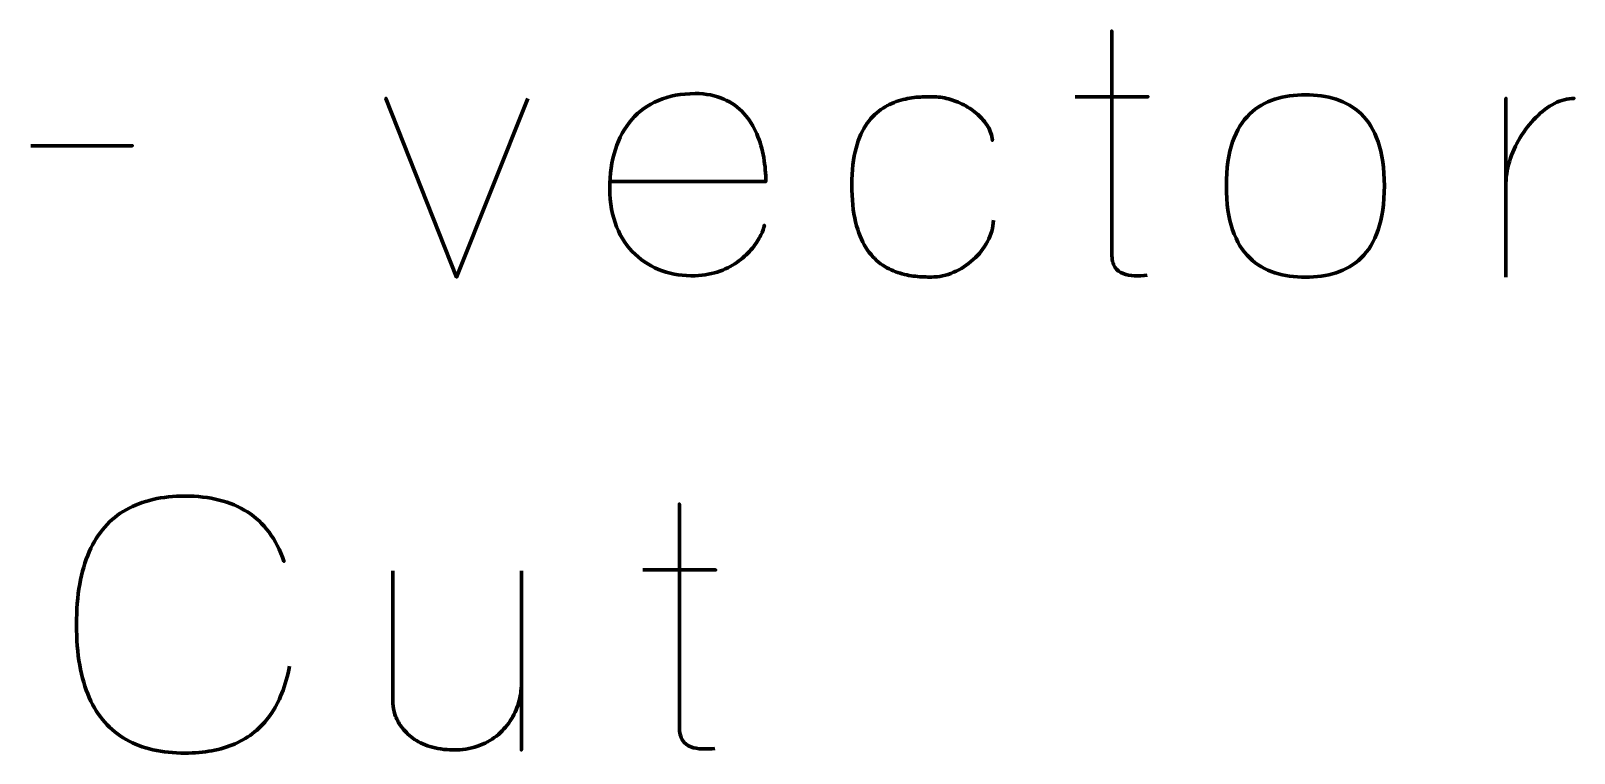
# Model space of a CAD drawing. Header units: centimetres. Extents: x -211 to 242, y -245 to 228.
# Drawn here: x 125.5 to 148.96, y 173.71 to 184.69 of the extents above; entities that cross this region are included whole.
import ezdxf

# ---------------------------------------------------------------- set-up
doc = ezdxf.new("R2010")
doc.units = ezdxf.units.CM
doc.header["$MEASUREMENT"] = 0
doc.layers.add('Layer 1', color=7, linetype='Continuous')

msp = doc.modelspace()

# ---------------------------------------------------------------- linework, layer by layer
at = {"layer": 'Layer 1', "color": 30, "lineweight": 211}
for points, knots in [([(142.47093, 180.97231), (142.40566, 180.96702), (142.3404, 180.96525), (142.2769, 180.96702), (142.2769, 180.96702), (142.2134, 180.96878), (142.15607, 180.97848), (142.10404, 180.99788), (142.10404, 180.99788), (142.052, 181.01641), (142.01055, 181.04992), (141.9788, 181.09754), (141.9788, 181.09754), (141.94793, 181.14517), (141.93206, 181.21308), (141.93118, 181.30039), (141.93118, 181.30039), (141.93118, 181.34184), (141.93118, 181.4124), (141.93118, 181.51118), (141.93118, 181.51118), (141.93118, 181.61084), (141.93118, 181.73078), (141.93118, 181.87277), (141.93118, 181.87277), (141.93118, 182.01477), (141.93118, 182.16999), (141.93118, 182.33844), (141.93118, 182.33844), (141.93118, 182.50689), (141.93118, 182.68064), (141.93118, 182.86055), (141.93118, 182.86055), (141.93118, 183.04047), (141.93118, 183.21774), (141.93118, 183.39325), (141.93118, 183.39325), (141.93118, 183.56875), (141.93118, 183.73368), (141.93118, 183.8889), (141.93118, 183.8889), (141.93118, 184.04412), (141.93118, 184.18171), (141.93118, 184.30077), (141.93118, 184.30077), (141.93118, 184.42071), (141.93118, 184.5142), (141.93118, 184.58299), (141.93118, 184.58299), (141.93118, 184.6509), (141.93118, 184.68618), (141.93118, 184.68706), (141.93118, 184.68706), (141.93118, 184.68618), (141.93118, 184.6509), (141.93118, 184.58299), (141.93118, 184.58299), (141.93118, 184.5142), (141.93118, 184.42071), (141.93118, 184.30077), (141.93118, 184.30077), (141.93118, 184.18171), (141.93118, 184.04412), (141.93118, 183.8889), (141.93118, 183.8889), (141.93118, 183.73368), (141.93118, 183.56875), (141.93118, 183.39325), (141.93118, 183.39325), (141.93118, 183.21774), (141.93118, 183.04047), (141.93118, 182.86055), (141.93118, 182.86055), (141.93118, 182.68064), (141.93118, 182.50689), (141.93118, 182.33844), (141.93118, 182.33844), (141.93118, 182.16999), (141.93118, 182.01477), (141.93118, 181.87277), (141.93118, 181.87277), (141.93118, 181.73078), (141.93118, 181.61084), (141.93118, 181.51118), (141.93118, 181.51118), (141.93118, 181.4124), (141.93118, 181.34184), (141.93118, 181.30039), (141.93118, 181.30039), (141.93206, 181.21308), (141.94793, 181.14517), (141.9788, 181.09754), (141.9788, 181.09754), (142.01055, 181.04992), (142.052, 181.01641), (142.10404, 180.99788), (142.10404, 180.99788), (142.15607, 180.97848), (142.2134, 180.96878), (142.2769, 180.96702), (142.2769, 180.96702), (142.3404, 180.96525), (142.40566, 180.96702), (142.47093, 180.97231)], [0, 0, 0, 0, 0.03846154, 0.03846154, 0.03846154, 0.03846154, 0.07692308, 0.07692308, 0.07692308, 0.07692308, 0.11538462, 0.11538462, 0.11538462, 0.11538462, 0.15384615, 0.15384615, 0.15384615, 0.15384615, 0.19230769, 0.19230769, 0.19230769, 0.19230769, 0.23076923, 0.23076923, 0.23076923, 0.23076923, 0.26923077, 0.26923077, 0.26923077, 0.26923077, 0.30769231, 0.30769231, 0.30769231, 0.30769231, 0.34615385, 0.34615385, 0.34615385, 0.34615385, 0.38461538, 0.38461538, 0.38461538, 0.38461538, 0.42307692, 0.42307692, 0.42307692, 0.42307692, 0.46153846, 0.46153846, 0.46153846, 0.46153846, 0.5, 0.5, 0.5, 0.5, 0.53846154, 0.53846154, 0.53846154, 0.53846154, 0.57692308, 0.57692308, 0.57692308, 0.57692308, 0.61538462, 0.61538462, 0.61538462, 0.61538462, 0.65384615, 0.65384615, 0.65384615, 0.65384615, 0.69230769, 0.69230769, 0.69230769, 0.69230769, 0.73076923, 0.73076923, 0.73076923, 0.73076923, 0.76923077, 0.76923077, 0.76923077, 0.76923077, 0.80769231, 0.80769231, 0.80769231, 0.80769231, 0.84615385, 0.84615385, 0.84615385, 0.84615385, 0.88461538, 0.88461538, 0.88461538, 0.88461538, 0.92307692, 0.92307692, 0.92307692, 0.92307692, 0.96153846, 0.96153846, 0.96153846, 0.96153846, 1, 1, 1, 1]), ([(134.30588, 182.39577), (134.30588, 182.39577), (136.67126, 182.39577), (136.67126, 182.39577), (136.67126, 182.39577), (136.67214, 182.51483), (136.66156, 182.63566), (136.64039, 182.76089), (136.64039, 182.76089), (136.61922, 182.88525), (136.58395, 183.00519), (136.53544, 183.12073), (136.53544, 183.12073), (136.48693, 183.23626), (136.42079, 183.34033), (136.33877, 183.43205), (136.33877, 183.43205), (136.25586, 183.52466), (136.15356, 183.59786), (136.03185, 183.65166), (136.03185, 183.65166), (135.91014, 183.70546), (135.76462, 183.73368), (135.59705, 183.73456), (135.59705, 183.73456), (135.38803, 183.73368), (135.20282, 183.69928), (135.04142, 183.63137), (135.04142, 183.63137), (134.88091, 183.56346), (134.74509, 183.46645), (134.63573, 183.33945), (134.63573, 183.33945), (134.52549, 183.21333), (134.4417, 183.06075), (134.38526, 182.88437), (134.38526, 182.88437), (134.32881, 182.70709), (134.30059, 182.50866), (134.30059, 182.28993), (134.30059, 182.28993), (134.30147, 182.07033), (134.33675, 181.8763), (134.40378, 181.70961), (134.40378, 181.70961), (134.47169, 181.54293), (134.56517, 181.4027), (134.68512, 181.29157), (134.68512, 181.29157), (134.80418, 181.17957), (134.94176, 181.09578), (135.09787, 181.0411), (135.09787, 181.0411), (135.25309, 180.98642), (135.41978, 180.96173), (135.59705, 180.96702), (135.59705, 180.96702), (135.73904, 180.97231), (135.86516, 180.99524), (135.9754, 181.03581), (135.9754, 181.03581), (136.08565, 181.07726), (136.18178, 181.12841), (136.2638, 181.19015), (136.2638, 181.19015), (136.34494, 181.25188), (136.41285, 181.31715), (136.46753, 181.38594), (136.46753, 181.38594), (136.52221, 181.45473), (136.56454, 181.52), (136.59453, 181.58173), (136.59453, 181.58173), (136.62452, 181.64259), (136.64304, 181.69374), (136.65009, 181.73431), (136.65009, 181.73431), (136.64304, 181.69374), (136.62452, 181.64259), (136.59453, 181.58173), (136.59453, 181.58173), (136.56454, 181.52), (136.52221, 181.45473), (136.46753, 181.38594), (136.46753, 181.38594), (136.41285, 181.31715), (136.34494, 181.25188), (136.2638, 181.19015), (136.2638, 181.19015), (136.18178, 181.12841), (136.08565, 181.07726), (135.9754, 181.03581), (135.9754, 181.03581), (135.86516, 180.99524), (135.73904, 180.97231), (135.59705, 180.96702), (135.59705, 180.96702), (135.41978, 180.96173), (135.25309, 180.98642), (135.09787, 181.0411), (135.09787, 181.0411), (134.94176, 181.09578), (134.80418, 181.17957), (134.68512, 181.29157), (134.68512, 181.29157), (134.56517, 181.4027), (134.47169, 181.54293), (134.40378, 181.70961), (134.40378, 181.70961), (134.33675, 181.8763), (134.30147, 182.07033), (134.30059, 182.28993), (134.30059, 182.28993), (134.30059, 182.50866), (134.32881, 182.70709), (134.38526, 182.88437), (134.38526, 182.88437), (134.4417, 183.06075), (134.52549, 183.21333), (134.63573, 183.33945), (134.63573, 183.33945), (134.74509, 183.46645), (134.88091, 183.56346), (135.04142, 183.63137), (135.04142, 183.63137), (135.20282, 183.69928), (135.38803, 183.73368), (135.59705, 183.73456), (135.59705, 183.73456), (135.76462, 183.73368), (135.91014, 183.70546), (136.03185, 183.65166), (136.03185, 183.65166), (136.15356, 183.59786), (136.25586, 183.52466), (136.33877, 183.43205), (136.33877, 183.43205), (136.42079, 183.34033), (136.48693, 183.23626), (136.53544, 183.12073), (136.53544, 183.12073), (136.58395, 183.00519), (136.61922, 182.88525), (136.64039, 182.76089), (136.64039, 182.76089), (136.66156, 182.63566), (136.67214, 182.51483), (136.67126, 182.39577), (136.67126, 182.39577), (136.67126, 182.39577), (134.30588, 182.39577), (134.30588, 182.39577)], [0, 0, 0, 0, 0.02631579, 0.02631579, 0.02631579, 0.02631579, 0.05263158, 0.05263158, 0.05263158, 0.05263158, 0.07894737, 0.07894737, 0.07894737, 0.07894737, 0.10526316, 0.10526316, 0.10526316, 0.10526316, 0.13157895, 0.13157895, 0.13157895, 0.13157895, 0.15789474, 0.15789474, 0.15789474, 0.15789474, 0.18421053, 0.18421053, 0.18421053, 0.18421053, 0.21052632, 0.21052632, 0.21052632, 0.21052632, 0.23684211, 0.23684211, 0.23684211, 0.23684211, 0.26315789, 0.26315789, 0.26315789, 0.26315789, 0.28947368, 0.28947368, 0.28947368, 0.28947368, 0.31578947, 0.31578947, 0.31578947, 0.31578947, 0.34210526, 0.34210526, 0.34210526, 0.34210526, 0.36842105, 0.36842105, 0.36842105, 0.36842105, 0.39473684, 0.39473684, 0.39473684, 0.39473684, 0.42105263, 0.42105263, 0.42105263, 0.42105263, 0.44736842, 0.44736842, 0.44736842, 0.44736842, 0.47368421, 0.47368421, 0.47368421, 0.47368421, 0.5, 0.5, 0.5, 0.5, 0.52631579, 0.52631579, 0.52631579, 0.52631579, 0.55263158, 0.55263158, 0.55263158, 0.55263158, 0.57894737, 0.57894737, 0.57894737, 0.57894737, 0.60526316, 0.60526316, 0.60526316, 0.60526316, 0.63157895, 0.63157895, 0.63157895, 0.63157895, 0.65789474, 0.65789474, 0.65789474, 0.65789474, 0.68421053, 0.68421053, 0.68421053, 0.68421053, 0.71052632, 0.71052632, 0.71052632, 0.71052632, 0.73684211, 0.73684211, 0.73684211, 0.73684211, 0.76315789, 0.76315789, 0.76315789, 0.76315789, 0.78947368, 0.78947368, 0.78947368, 0.78947368, 0.81578947, 0.81578947, 0.81578947, 0.81578947, 0.84210526, 0.84210526, 0.84210526, 0.84210526, 0.86842105, 0.86842105, 0.86842105, 0.86842105, 0.89473684, 0.89473684, 0.89473684, 0.89473684, 0.92105263, 0.92105263, 0.92105263, 0.92105263, 0.94736842, 0.94736842, 0.94736842, 0.94736842, 0.97368421, 0.97368421, 0.97368421, 0.97368421, 1, 1, 1, 1]), ([(140.13201, 181.80839), (140.12672, 181.69639), (140.09673, 181.58879), (140.04117, 181.48648), (140.04117, 181.48648), (139.98649, 181.38329), (139.91329, 181.29157), (139.82421, 181.21043), (139.82421, 181.21043), (139.73425, 181.12929), (139.63459, 181.06491), (139.52523, 181.01817), (139.52523, 181.01817), (139.41499, 180.97054), (139.30386, 180.94673), (139.19009, 180.94585), (139.19009, 180.94585), (139.11513, 180.94497), (139.03399, 180.9485), (138.94579, 180.95732), (138.94579, 180.95732), (138.85848, 180.96613), (138.7694, 180.98466), (138.67856, 181.01464), (138.67856, 181.01464), (138.58772, 181.04375), (138.50041, 181.08873), (138.41751, 181.1487), (138.41751, 181.1487), (138.33461, 181.20955), (138.25964, 181.29157), (138.19349, 181.39388), (138.19349, 181.39388), (138.12735, 181.49707), (138.07531, 181.62671), (138.03739, 181.78282), (138.03739, 181.78282), (137.99859, 181.93892), (137.97918, 182.12766), (137.9783, 182.34814), (137.9783, 182.34814), (137.97918, 182.56775), (138.00123, 182.75384), (138.04356, 182.90641), (138.04356, 182.90641), (138.0859, 183.05987), (138.14322, 183.18511), (138.21466, 183.283), (138.21466, 183.283), (138.2861, 183.38178), (138.36547, 183.45851), (138.45367, 183.51407), (138.45367, 183.51407), (138.54186, 183.56875), (138.63182, 183.60932), (138.72443, 183.63402), (138.72443, 183.63402), (138.81703, 183.65871), (138.90522, 183.67371), (138.98989, 183.67988), (138.98989, 183.67988), (139.07368, 183.68517), (139.14776, 183.68782), (139.21126, 183.68694), (139.21126, 183.68694), (139.28711, 183.68694), (139.3656, 183.67547), (139.44674, 183.65342), (139.44674, 183.65342), (139.52788, 183.63225), (139.60637, 183.6005), (139.6831, 183.56082), (139.6831, 183.56082), (139.75983, 183.52113), (139.8295, 183.4735), (139.89212, 183.41794), (139.89212, 183.41794), (139.95474, 183.36326), (140.00589, 183.30241), (140.04558, 183.23626), (140.04558, 183.23626), (140.08527, 183.17012), (140.10908, 183.09956), (140.11613, 183.02548), (140.11613, 183.02548), (140.10908, 183.09956), (140.08527, 183.17012), (140.04558, 183.23626), (140.04558, 183.23626), (140.00589, 183.30241), (139.95474, 183.36326), (139.89212, 183.41794), (139.89212, 183.41794), (139.8295, 183.4735), (139.75983, 183.52113), (139.6831, 183.56082), (139.6831, 183.56082), (139.60637, 183.6005), (139.52788, 183.63225), (139.44674, 183.65342), (139.44674, 183.65342), (139.3656, 183.67547), (139.28711, 183.68694), (139.21126, 183.68694), (139.21126, 183.68694), (139.14776, 183.68782), (139.07368, 183.68517), (138.98989, 183.67988), (138.98989, 183.67988), (138.90522, 183.67371), (138.81703, 183.65871), (138.72443, 183.63402), (138.72443, 183.63402), (138.63182, 183.60932), (138.54186, 183.56875), (138.45367, 183.51407), (138.45367, 183.51407), (138.36547, 183.45851), (138.2861, 183.38178), (138.21466, 183.283), (138.21466, 183.283), (138.14322, 183.18511), (138.0859, 183.05987), (138.04356, 182.90641), (138.04356, 182.90641), (138.00123, 182.75384), (137.97918, 182.56775), (137.9783, 182.34814), (137.9783, 182.34814), (137.97918, 182.12766), (137.99859, 181.93892), (138.03739, 181.78282), (138.03739, 181.78282), (138.07531, 181.62671), (138.12735, 181.49707), (138.19349, 181.39388), (138.19349, 181.39388), (138.25964, 181.29157), (138.33461, 181.20955), (138.41751, 181.1487), (138.41751, 181.1487), (138.50041, 181.08873), (138.58772, 181.04375), (138.67856, 181.01464), (138.67856, 181.01464), (138.7694, 180.98466), (138.85848, 180.96613), (138.94579, 180.95732), (138.94579, 180.95732), (139.03399, 180.9485), (139.11513, 180.94497), (139.19009, 180.94585), (139.19009, 180.94585), (139.30386, 180.94673), (139.41499, 180.97054), (139.52523, 181.01817), (139.52523, 181.01817), (139.63459, 181.06491), (139.73425, 181.12929), (139.82421, 181.21043), (139.82421, 181.21043), (139.91329, 181.29157), (139.98649, 181.38329), (140.04117, 181.48648), (140.04117, 181.48648), (140.09673, 181.58879), (140.12672, 181.69639), (140.13201, 181.80839)], [0, 0, 0, 0, 0.02380952, 0.02380952, 0.02380952, 0.02380952, 0.04761905, 0.04761905, 0.04761905, 0.04761905, 0.07142857, 0.07142857, 0.07142857, 0.07142857, 0.0952381, 0.0952381, 0.0952381, 0.0952381, 0.11904762, 0.11904762, 0.11904762, 0.11904762, 0.14285714, 0.14285714, 0.14285714, 0.14285714, 0.16666667, 0.16666667, 0.16666667, 0.16666667, 0.19047619, 0.19047619, 0.19047619, 0.19047619, 0.21428571, 0.21428571, 0.21428571, 0.21428571, 0.23809524, 0.23809524, 0.23809524, 0.23809524, 0.26190476, 0.26190476, 0.26190476, 0.26190476, 0.28571429, 0.28571429, 0.28571429, 0.28571429, 0.30952381, 0.30952381, 0.30952381, 0.30952381, 0.33333333, 0.33333333, 0.33333333, 0.33333333, 0.35714286, 0.35714286, 0.35714286, 0.35714286, 0.38095238, 0.38095238, 0.38095238, 0.38095238, 0.4047619, 0.4047619, 0.4047619, 0.4047619, 0.42857143, 0.42857143, 0.42857143, 0.42857143, 0.45238095, 0.45238095, 0.45238095, 0.45238095, 0.47619048, 0.47619048, 0.47619048, 0.47619048, 0.5, 0.5, 0.5, 0.5, 0.52380952, 0.52380952, 0.52380952, 0.52380952, 0.54761905, 0.54761905, 0.54761905, 0.54761905, 0.57142857, 0.57142857, 0.57142857, 0.57142857, 0.5952381, 0.5952381, 0.5952381, 0.5952381, 0.61904762, 0.61904762, 0.61904762, 0.61904762, 0.64285714, 0.64285714, 0.64285714, 0.64285714, 0.66666667, 0.66666667, 0.66666667, 0.66666667, 0.69047619, 0.69047619, 0.69047619, 0.69047619, 0.71428571, 0.71428571, 0.71428571, 0.71428571, 0.73809524, 0.73809524, 0.73809524, 0.73809524, 0.76190476, 0.76190476, 0.76190476, 0.76190476, 0.78571429, 0.78571429, 0.78571429, 0.78571429, 0.80952381, 0.80952381, 0.80952381, 0.80952381, 0.83333333, 0.83333333, 0.83333333, 0.83333333, 0.85714286, 0.85714286, 0.85714286, 0.85714286, 0.88095238, 0.88095238, 0.88095238, 0.88095238, 0.9047619, 0.9047619, 0.9047619, 0.9047619, 0.92857143, 0.92857143, 0.92857143, 0.92857143, 0.95238095, 0.95238095, 0.95238095, 0.95238095, 0.97619048, 0.97619048, 0.97619048, 0.97619048, 1, 1, 1, 1]), ([(141.37555, 183.68694), (141.37555, 183.68694), (142.48151, 183.68694), (142.48151, 183.68694), (142.48151, 183.68694), (142.48151, 183.68694), (141.37555, 183.68694), (141.37555, 183.68694)], [0, 0, 0, 0, 0.5, 0.5, 0.5, 0.5, 1, 1, 1, 1]), ([(144.87334, 180.94585), (145.04003, 180.94497), (145.19525, 180.96613), (145.33989, 181.01111), (145.33989, 181.01111), (145.48453, 181.05609), (145.61241, 181.13106), (145.72177, 181.23601), (145.72177, 181.23601), (145.83201, 181.34096), (145.91756, 181.48295), (145.98018, 181.66287), (145.98018, 181.66287), (146.04192, 181.84191), (146.07367, 182.06504), (146.07455, 182.33227), (146.07455, 182.33227), (146.07367, 182.59861), (146.04192, 182.82087), (145.98018, 182.99902), (145.98018, 182.99902), (145.91756, 183.17717), (145.83201, 183.31916), (145.72177, 183.42412), (145.72177, 183.42412), (145.61241, 183.52818), (145.48453, 183.60315), (145.33989, 183.64813), (145.33989, 183.64813), (145.19525, 183.69311), (145.04003, 183.71428), (144.87334, 183.71339), (144.87334, 183.71339), (144.70842, 183.71428), (144.55319, 183.69311), (144.40855, 183.64813), (144.40855, 183.64813), (144.26392, 183.60315), (144.13692, 183.52818), (144.02667, 183.42412), (144.02667, 183.42412), (143.91643, 183.31916), (143.83, 183.17717), (143.76738, 182.99902), (143.76738, 182.99902), (143.70476, 182.82087), (143.67301, 182.59861), (143.67213, 182.33227), (143.67213, 182.33227), (143.67301, 182.06504), (143.70476, 181.84191), (143.76738, 181.66287), (143.76738, 181.66287), (143.83, 181.48295), (143.91643, 181.34096), (144.02667, 181.23601), (144.02667, 181.23601), (144.13692, 181.13106), (144.26392, 181.05609), (144.40855, 181.01111), (144.40855, 181.01111), (144.55319, 180.96613), (144.70842, 180.94497), (144.87334, 180.94585)], [0, 0, 0, 0, 0.0625, 0.0625, 0.0625, 0.0625, 0.125, 0.125, 0.125, 0.125, 0.1875, 0.1875, 0.1875, 0.1875, 0.25, 0.25, 0.25, 0.25, 0.3125, 0.3125, 0.3125, 0.3125, 0.375, 0.375, 0.375, 0.375, 0.4375, 0.4375, 0.4375, 0.4375, 0.5, 0.5, 0.5, 0.5, 0.5625, 0.5625, 0.5625, 0.5625, 0.625, 0.625, 0.625, 0.625, 0.6875, 0.6875, 0.6875, 0.6875, 0.75, 0.75, 0.75, 0.75, 0.8125, 0.8125, 0.8125, 0.8125, 0.875, 0.875, 0.875, 0.875, 0.9375, 0.9375, 0.9375, 0.9375, 1, 1, 1, 1]), ([(144.87334, 180.94585), (145.04003, 180.94497), (145.19525, 180.96613), (145.33989, 181.01111), (145.33989, 181.01111), (145.48453, 181.05609), (145.61241, 181.13106), (145.72177, 181.23601), (145.72177, 181.23601), (145.83201, 181.34096), (145.91756, 181.48295), (145.98018, 181.66287), (145.98018, 181.66287), (146.04192, 181.84191), (146.07367, 182.06504), (146.07455, 182.33227), (146.07455, 182.33227), (146.07367, 182.59861), (146.04192, 182.82087), (145.98018, 182.99902), (145.98018, 182.99902), (145.91756, 183.17717), (145.83201, 183.31916), (145.72177, 183.42412), (145.72177, 183.42412), (145.61241, 183.52818), (145.48453, 183.60315), (145.33989, 183.64813), (145.33989, 183.64813), (145.19525, 183.69311), (145.04003, 183.71428), (144.87334, 183.71339), (144.87334, 183.71339), (144.70842, 183.71428), (144.55319, 183.69311), (144.40855, 183.64813), (144.40855, 183.64813), (144.26392, 183.60315), (144.13692, 183.52818), (144.02667, 183.42412), (144.02667, 183.42412), (143.91643, 183.31916), (143.83, 183.17717), (143.76738, 182.99902), (143.76738, 182.99902), (143.70476, 182.82087), (143.67301, 182.59861), (143.67213, 182.33227), (143.67213, 182.33227), (143.67301, 182.06504), (143.70476, 181.84191), (143.76738, 181.66287), (143.76738, 181.66287), (143.83, 181.48295), (143.91643, 181.34096), (144.02667, 181.23601), (144.02667, 181.23601), (144.13692, 181.13106), (144.26392, 181.05609), (144.40855, 181.01111), (144.40855, 181.01111), (144.55319, 180.96613), (144.70842, 180.94497), (144.87334, 180.94585)], [0, 0, 0, 0, 0.0625, 0.0625, 0.0625, 0.0625, 0.125, 0.125, 0.125, 0.125, 0.1875, 0.1875, 0.1875, 0.1875, 0.25, 0.25, 0.25, 0.25, 0.3125, 0.3125, 0.3125, 0.3125, 0.375, 0.375, 0.375, 0.375, 0.4375, 0.4375, 0.4375, 0.4375, 0.5, 0.5, 0.5, 0.5, 0.5625, 0.5625, 0.5625, 0.5625, 0.625, 0.625, 0.625, 0.625, 0.6875, 0.6875, 0.6875, 0.6875, 0.75, 0.75, 0.75, 0.75, 0.8125, 0.8125, 0.8125, 0.8125, 0.875, 0.875, 0.875, 0.875, 0.9375, 0.9375, 0.9375, 0.9375, 1, 1, 1, 1]), ([(133.05705, 183.66048), (133.05705, 183.66048), (131.97226, 180.94585), (131.97226, 180.94585), (131.97226, 180.94585), (131.97226, 180.94585), (130.89805, 183.66048), (130.89805, 183.66048), (130.89805, 183.66048), (130.89805, 183.66048), (131.97226, 180.94585), (131.97226, 180.94585), (131.97226, 180.94585), (131.97226, 180.94585), (133.05705, 183.66048), (133.05705, 183.66048)], [0, 0, 0, 0, 0.25, 0.25, 0.25, 0.25, 0.5, 0.5, 0.5, 0.5, 0.75, 0.75, 0.75, 0.75, 1, 1, 1, 1]), ([(147.92135, 182.33227), (147.9187, 182.45486), (147.93722, 182.57921), (147.97603, 182.70445), (147.97603, 182.70445), (148.01483, 182.82968), (148.06863, 182.94963), (148.13742, 183.06428), (148.13742, 183.06428), (148.2071, 183.17893), (148.28647, 183.28036), (148.37643, 183.37032), (148.37643, 183.37032), (148.46551, 183.46028), (148.56076, 183.53083), (148.66042, 183.58287), (148.66042, 183.58287), (148.76008, 183.6349), (148.85885, 183.66048), (148.95851, 183.66048), (148.95851, 183.66048), (148.85885, 183.66048), (148.76008, 183.6349), (148.66042, 183.58287), (148.66042, 183.58287), (148.56076, 183.53083), (148.46551, 183.46028), (148.37643, 183.37032), (148.37643, 183.37032), (148.28647, 183.28036), (148.2071, 183.17893), (148.13742, 183.06428), (148.13742, 183.06428), (148.06863, 182.94963), (148.01483, 182.82968), (147.97603, 182.70445), (147.97603, 182.70445), (147.93722, 182.57921), (147.9187, 182.45486), (147.92135, 182.33227)], [0, 0, 0, 0, 0.1, 0.1, 0.1, 0.1, 0.2, 0.2, 0.2, 0.2, 0.3, 0.3, 0.3, 0.3, 0.4, 0.4, 0.4, 0.4, 0.5, 0.5, 0.5, 0.5, 0.6, 0.6, 0.6, 0.6, 0.7, 0.7, 0.7, 0.7, 0.8, 0.8, 0.8, 0.8, 0.9, 0.9, 0.9, 0.9, 1, 1, 1, 1]), ([(147.92135, 180.94585), (147.92135, 180.94585), (147.92135, 183.66048), (147.92135, 183.66048), (147.92135, 183.66048), (147.92135, 183.66048), (147.92135, 180.94585), (147.92135, 180.94585)], [0, 0, 0, 0, 0.5, 0.5, 0.5, 0.5, 1, 1, 1, 1]), ([(125.50055, 182.94081), (125.50055, 182.94081), (127.04043, 182.94081), (127.04043, 182.94081), (127.04043, 182.94081), (127.04043, 182.94081), (125.50055, 182.94081), (125.50055, 182.94081)], [0, 0, 0, 0, 0.5, 0.5, 0.5, 0.5, 1, 1, 1, 1]), ([(129.43225, 175.03505), (129.37581, 174.73255), (129.27703, 174.48296), (129.13856, 174.28716), (129.13856, 174.28716), (128.99922, 174.09225), (128.82106, 173.94762), (128.60411, 173.85325), (128.60411, 173.85325), (128.38803, 173.75888), (128.13403, 173.71125), (127.84475, 173.71214), (127.84475, 173.71214), (127.49286, 173.71125), (127.19388, 173.77916), (126.9487, 173.91763), (126.9487, 173.91763), (126.70351, 174.05521), (126.51654, 174.26776), (126.38778, 174.55616), (126.38778, 174.55616), (126.25901, 174.84455), (126.19463, 175.21409), (126.19375, 175.66476), (126.19375, 175.66476), (126.19463, 176.11367), (126.25901, 176.48233), (126.38778, 176.77072), (126.38778, 176.77072), (126.51654, 177.05912), (126.70351, 177.27255), (126.9487, 177.41101), (126.9487, 177.41101), (127.19388, 177.54948), (127.49286, 177.61827), (127.84475, 177.61739), (127.84475, 177.61739), (128.22134, 177.61827), (128.53708, 177.53801), (128.79108, 177.37662), (128.79108, 177.37662), (129.0442, 177.21522), (129.23029, 176.96563), (129.34759, 176.62785), (129.34759, 176.62785), (129.23029, 176.96563), (129.0442, 177.21522), (128.79108, 177.37662), (128.79108, 177.37662), (128.53708, 177.53801), (128.22134, 177.61827), (127.84475, 177.61739), (127.84475, 177.61739), (127.49286, 177.61827), (127.19388, 177.54948), (126.9487, 177.41101), (126.9487, 177.41101), (126.70351, 177.27255), (126.51654, 177.05912), (126.38778, 176.77072), (126.38778, 176.77072), (126.25901, 176.48233), (126.19463, 176.11367), (126.19375, 175.66476), (126.19375, 175.66476), (126.19463, 175.21409), (126.25901, 174.84455), (126.38778, 174.55616), (126.38778, 174.55616), (126.51654, 174.26776), (126.70351, 174.05521), (126.9487, 173.91763), (126.9487, 173.91763), (127.19388, 173.77916), (127.49286, 173.71125), (127.84475, 173.71214), (127.84475, 173.71214), (128.13403, 173.71125), (128.38803, 173.75888), (128.60411, 173.85325), (128.60411, 173.85325), (128.82106, 173.94762), (128.99922, 174.09225), (129.13856, 174.28716), (129.13856, 174.28716), (129.27703, 174.48296), (129.37581, 174.73255), (129.43225, 175.03505)], [0, 0, 0, 0, 0.04545455, 0.04545455, 0.04545455, 0.04545455, 0.09090909, 0.09090909, 0.09090909, 0.09090909, 0.13636364, 0.13636364, 0.13636364, 0.13636364, 0.18181818, 0.18181818, 0.18181818, 0.18181818, 0.22727273, 0.22727273, 0.22727273, 0.22727273, 0.27272727, 0.27272727, 0.27272727, 0.27272727, 0.31818182, 0.31818182, 0.31818182, 0.31818182, 0.36363636, 0.36363636, 0.36363636, 0.36363636, 0.40909091, 0.40909091, 0.40909091, 0.40909091, 0.45454545, 0.45454545, 0.45454545, 0.45454545, 0.5, 0.5, 0.5, 0.5, 0.54545455, 0.54545455, 0.54545455, 0.54545455, 0.59090909, 0.59090909, 0.59090909, 0.59090909, 0.63636364, 0.63636364, 0.63636364, 0.63636364, 0.68181818, 0.68181818, 0.68181818, 0.68181818, 0.72727273, 0.72727273, 0.72727273, 0.72727273, 0.77272727, 0.77272727, 0.77272727, 0.77272727, 0.81818182, 0.81818182, 0.81818182, 0.81818182, 0.86363636, 0.86363636, 0.86363636, 0.86363636, 0.90909091, 0.90909091, 0.90909091, 0.90909091, 0.95454545, 0.95454545, 0.95454545, 0.95454545, 1, 1, 1, 1]), ([(135.89867, 173.78093), (135.8334, 173.77564), (135.76814, 173.77387), (135.70464, 173.77564), (135.70464, 173.77564), (135.64114, 173.7774), (135.58381, 173.7871), (135.53178, 173.8065), (135.53178, 173.8065), (135.47974, 173.82503), (135.43829, 173.85854), (135.40654, 173.90616), (135.40654, 173.90616), (135.37567, 173.95379), (135.3598, 174.0217), (135.35892, 174.10901), (135.35892, 174.10901), (135.35892, 174.15046), (135.35892, 174.22102), (135.35892, 174.3198), (135.35892, 174.3198), (135.35892, 174.41946), (135.35892, 174.5394), (135.35892, 174.68139), (135.35892, 174.68139), (135.35892, 174.82339), (135.35892, 174.97861), (135.35892, 175.14706), (135.35892, 175.14706), (135.35892, 175.31551), (135.35892, 175.48926), (135.35892, 175.66917), (135.35892, 175.66917), (135.35892, 175.84909), (135.35892, 176.02636), (135.35892, 176.20187), (135.35892, 176.20187), (135.35892, 176.37737), (135.35892, 176.5423), (135.35892, 176.69752), (135.35892, 176.69752), (135.35892, 176.85274), (135.35892, 176.99033), (135.35892, 177.10939), (135.35892, 177.10939), (135.35892, 177.22933), (135.35892, 177.32282), (135.35892, 177.39161), (135.35892, 177.39161), (135.35892, 177.45952), (135.35892, 177.4948), (135.35892, 177.49568), (135.35892, 177.49568), (135.35892, 177.4948), (135.35892, 177.45952), (135.35892, 177.39161), (135.35892, 177.39161), (135.35892, 177.32282), (135.35892, 177.22933), (135.35892, 177.10939), (135.35892, 177.10939), (135.35892, 176.99033), (135.35892, 176.85274), (135.35892, 176.69752), (135.35892, 176.69752), (135.35892, 176.5423), (135.35892, 176.37737), (135.35892, 176.20187), (135.35892, 176.20187), (135.35892, 176.02636), (135.35892, 175.84909), (135.35892, 175.66917), (135.35892, 175.66917), (135.35892, 175.48926), (135.35892, 175.31551), (135.35892, 175.14706), (135.35892, 175.14706), (135.35892, 174.97861), (135.35892, 174.82339), (135.35892, 174.68139), (135.35892, 174.68139), (135.35892, 174.5394), (135.35892, 174.41946), (135.35892, 174.3198), (135.35892, 174.3198), (135.35892, 174.22102), (135.35892, 174.15046), (135.35892, 174.10901), (135.35892, 174.10901), (135.3598, 174.0217), (135.37567, 173.95379), (135.40654, 173.90616), (135.40654, 173.90616), (135.43829, 173.85854), (135.47974, 173.82503), (135.53178, 173.8065), (135.53178, 173.8065), (135.58381, 173.7871), (135.64114, 173.7774), (135.70464, 173.77564), (135.70464, 173.77564), (135.76814, 173.77387), (135.8334, 173.77564), (135.89867, 173.78093)], [0, 0, 0, 0, 0.03846154, 0.03846154, 0.03846154, 0.03846154, 0.07692308, 0.07692308, 0.07692308, 0.07692308, 0.11538462, 0.11538462, 0.11538462, 0.11538462, 0.15384615, 0.15384615, 0.15384615, 0.15384615, 0.19230769, 0.19230769, 0.19230769, 0.19230769, 0.23076923, 0.23076923, 0.23076923, 0.23076923, 0.26923077, 0.26923077, 0.26923077, 0.26923077, 0.30769231, 0.30769231, 0.30769231, 0.30769231, 0.34615385, 0.34615385, 0.34615385, 0.34615385, 0.38461538, 0.38461538, 0.38461538, 0.38461538, 0.42307692, 0.42307692, 0.42307692, 0.42307692, 0.46153846, 0.46153846, 0.46153846, 0.46153846, 0.5, 0.5, 0.5, 0.5, 0.53846154, 0.53846154, 0.53846154, 0.53846154, 0.57692308, 0.57692308, 0.57692308, 0.57692308, 0.61538462, 0.61538462, 0.61538462, 0.61538462, 0.65384615, 0.65384615, 0.65384615, 0.65384615, 0.69230769, 0.69230769, 0.69230769, 0.69230769, 0.73076923, 0.73076923, 0.73076923, 0.73076923, 0.76923077, 0.76923077, 0.76923077, 0.76923077, 0.80769231, 0.80769231, 0.80769231, 0.80769231, 0.84615385, 0.84615385, 0.84615385, 0.84615385, 0.88461538, 0.88461538, 0.88461538, 0.88461538, 0.92307692, 0.92307692, 0.92307692, 0.92307692, 0.96153846, 0.96153846, 0.96153846, 0.96153846, 1, 1, 1, 1]), ([(131.00388, 176.47968), (131.00388, 176.4788), (131.00388, 176.45322), (131.00388, 176.40295), (131.00388, 176.40295), (131.00388, 176.35268), (131.00388, 176.28477), (131.00388, 176.19922), (131.00388, 176.19922), (131.00388, 176.11279), (131.00388, 176.01489), (131.00388, 175.90553), (131.00388, 175.90553), (131.00388, 175.79705), (131.00388, 175.6824), (131.00388, 175.56334), (131.00388, 175.56334), (131.00388, 175.44339), (131.00388, 175.32521), (131.00388, 175.2088), (131.00388, 175.2088), (131.00388, 175.0915), (131.00388, 174.98214), (131.00388, 174.8816), (131.00388, 174.8816), (131.00388, 174.78017), (131.00388, 174.69286), (131.00388, 174.61966), (131.00388, 174.61966), (131.00388, 174.54734), (131.00388, 174.4953), (131.00388, 174.46355), (131.00388, 174.46355), (131.00388, 174.41416), (131.01358, 174.3586), (131.03474, 174.29775), (131.03474, 174.29775), (131.05503, 174.23601), (131.08766, 174.17428), (131.13264, 174.11254), (131.13264, 174.11254), (131.17762, 174.04992), (131.23495, 173.9926), (131.30638, 173.93968), (131.30638, 173.93968), (131.3787, 173.88676), (131.46513, 173.84443), (131.56567, 173.8118), (131.56567, 173.8118), (131.6671, 173.77916), (131.78528, 173.76153), (131.91933, 173.75976), (131.91933, 173.75976), (132.05515, 173.75976), (132.17774, 173.77828), (132.28711, 173.81532), (132.28711, 173.81532), (132.39735, 173.85325), (132.49348, 173.90528), (132.57727, 173.97143), (132.57727, 173.97143), (132.66017, 174.03757), (132.72984, 174.11342), (132.78629, 174.19985), (132.78629, 174.19985), (132.84273, 174.2854), (132.88506, 174.37624), (132.91329, 174.47326), (132.91329, 174.47326), (132.94239, 174.56939), (132.9565, 174.66728), (132.9565, 174.76518), (132.9565, 174.76518), (132.9565, 174.66728), (132.94239, 174.56939), (132.91329, 174.47326), (132.91329, 174.47326), (132.88506, 174.37624), (132.84273, 174.2854), (132.78629, 174.19985), (132.78629, 174.19985), (132.72984, 174.11342), (132.66017, 174.03757), (132.57727, 173.97143), (132.57727, 173.97143), (132.49348, 173.90528), (132.39735, 173.85325), (132.28711, 173.81532), (132.28711, 173.81532), (132.17774, 173.77828), (132.05515, 173.75976), (131.91933, 173.75976), (131.91933, 173.75976), (131.78528, 173.76153), (131.6671, 173.77916), (131.56567, 173.8118), (131.56567, 173.8118), (131.46513, 173.84443), (131.3787, 173.88676), (131.30638, 173.93968), (131.30638, 173.93968), (131.23495, 173.9926), (131.17762, 174.04992), (131.13264, 174.11254), (131.13264, 174.11254), (131.08766, 174.17428), (131.05503, 174.23601), (131.03474, 174.29775), (131.03474, 174.29775), (131.01358, 174.3586), (131.00388, 174.41416), (131.00388, 174.46355), (131.00388, 174.46355), (131.00388, 174.4953), (131.00388, 174.54734), (131.00388, 174.61966), (131.00388, 174.61966), (131.00388, 174.69286), (131.00388, 174.78017), (131.00388, 174.8816), (131.00388, 174.8816), (131.00388, 174.98214), (131.00388, 175.0915), (131.00388, 175.2088), (131.00388, 175.2088), (131.00388, 175.32521), (131.00388, 175.44339), (131.00388, 175.56334), (131.00388, 175.56334), (131.00388, 175.6824), (131.00388, 175.79705), (131.00388, 175.90553), (131.00388, 175.90553), (131.00388, 176.01489), (131.00388, 176.11279), (131.00388, 176.19922), (131.00388, 176.19922), (131.00388, 176.28477), (131.00388, 176.35268), (131.00388, 176.40295), (131.00388, 176.40295), (131.00388, 176.45322), (131.00388, 176.4788), (131.00388, 176.47968)], [0, 0, 0, 0, 0.02777778, 0.02777778, 0.02777778, 0.02777778, 0.05555556, 0.05555556, 0.05555556, 0.05555556, 0.08333333, 0.08333333, 0.08333333, 0.08333333, 0.11111111, 0.11111111, 0.11111111, 0.11111111, 0.13888889, 0.13888889, 0.13888889, 0.13888889, 0.16666667, 0.16666667, 0.16666667, 0.16666667, 0.19444444, 0.19444444, 0.19444444, 0.19444444, 0.22222222, 0.22222222, 0.22222222, 0.22222222, 0.25, 0.25, 0.25, 0.25, 0.27777778, 0.27777778, 0.27777778, 0.27777778, 0.30555556, 0.30555556, 0.30555556, 0.30555556, 0.33333333, 0.33333333, 0.33333333, 0.33333333, 0.36111111, 0.36111111, 0.36111111, 0.36111111, 0.38888889, 0.38888889, 0.38888889, 0.38888889, 0.41666667, 0.41666667, 0.41666667, 0.41666667, 0.44444444, 0.44444444, 0.44444444, 0.44444444, 0.47222222, 0.47222222, 0.47222222, 0.47222222, 0.5, 0.5, 0.5, 0.5, 0.52777778, 0.52777778, 0.52777778, 0.52777778, 0.55555556, 0.55555556, 0.55555556, 0.55555556, 0.58333333, 0.58333333, 0.58333333, 0.58333333, 0.61111111, 0.61111111, 0.61111111, 0.61111111, 0.63888889, 0.63888889, 0.63888889, 0.63888889, 0.66666667, 0.66666667, 0.66666667, 0.66666667, 0.69444444, 0.69444444, 0.69444444, 0.69444444, 0.72222222, 0.72222222, 0.72222222, 0.72222222, 0.75, 0.75, 0.75, 0.75, 0.77777778, 0.77777778, 0.77777778, 0.77777778, 0.80555556, 0.80555556, 0.80555556, 0.80555556, 0.83333333, 0.83333333, 0.83333333, 0.83333333, 0.86111111, 0.86111111, 0.86111111, 0.86111111, 0.88888889, 0.88888889, 0.88888889, 0.88888889, 0.91666667, 0.91666667, 0.91666667, 0.91666667, 0.94444444, 0.94444444, 0.94444444, 0.94444444, 0.97222222, 0.97222222, 0.97222222, 0.97222222, 1, 1, 1, 1]), ([(132.9565, 176.47968), (132.9565, 176.47968), (132.9565, 173.75976), (132.9565, 173.75976), (132.9565, 173.75976), (132.9565, 173.75976), (132.9565, 176.47968), (132.9565, 176.47968)], [0, 0, 0, 0, 0.5, 0.5, 0.5, 0.5, 1, 1, 1, 1]), ([(134.80329, 176.49556), (134.80329, 176.49556), (135.90925, 176.49556), (135.90925, 176.49556), (135.90925, 176.49556), (135.90925, 176.49556), (134.80329, 176.49556), (134.80329, 176.49556)], [0, 0, 0, 0, 0.5, 0.5, 0.5, 0.5, 1, 1, 1, 1])]:
    msp.add_open_spline(points, degree=3, knots=knots, dxfattribs=at)

doc.saveas('drawing.dxf')
